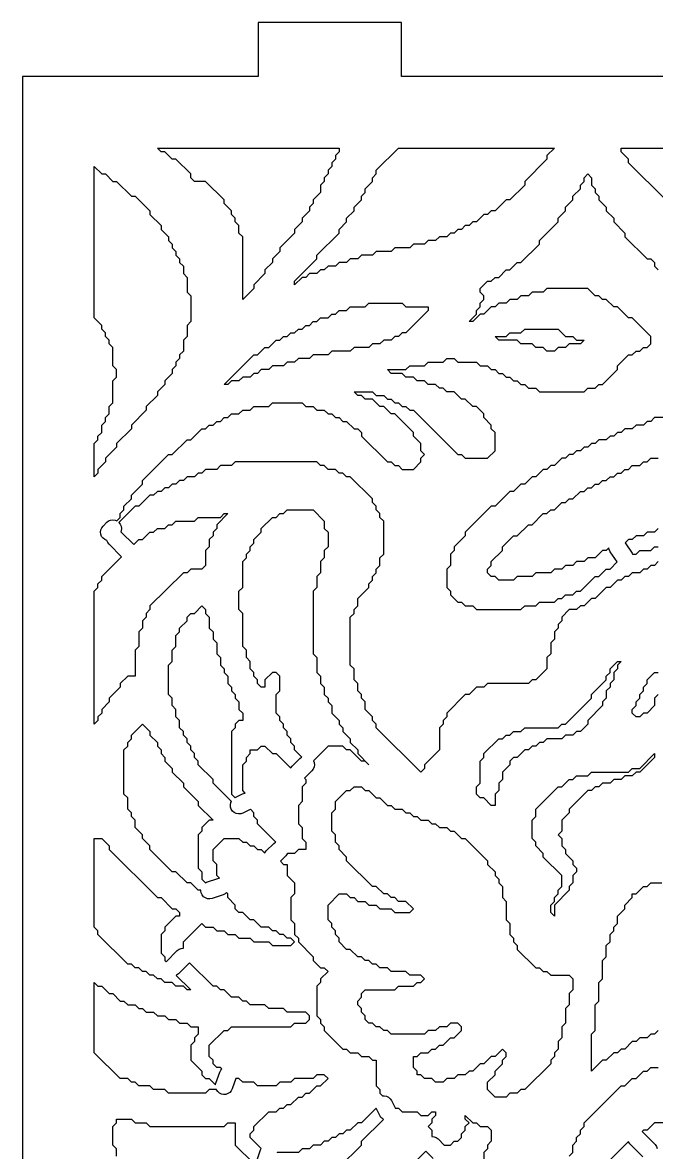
# Model space of a CAD drawing. Header units: millimetres. Extents: x 0 to 63, y 0 to 126.
# Drawn here: x 0 to 35.4, y 63 to 126 of the extents above; entities that cross this region are included whole.
import ezdxf

# ---------------------------------------------------------------- set-up
doc = ezdxf.new("R2010")
doc.units = ezdxf.units.MM
doc.layers.add('CUT', color=1, linetype='Continuous')

msp = doc.modelspace()

# ---------------------------------------------------------------- linework, layer by layer
at = {"layer": 'CUT'}
for points in [[(42.134, 126), (42.134, 123), (21.134, 123), (21.134, 126), (13.134, 126), (13.134, 123), (0, 123), (0, 3), (13.134, 3), (13.134, 0), (21.134, 0), (21.134, 3), (42.134, 3), (42.134, 0), (50.134, 0), (50.134, 3), (63.2679, 3), (63.2679, 123), (50.134, 123), (50.134, 126)], [(14.349803, 113.441176), (14.349803, 113.235294), (13.935811, 112.823529), (13.935811, 112.617647), (13.521819, 112.205882), (13.521819, 112), (12.900831, 111.382353), (12.900831, 111.176471), (12.279843, 110.558824), (12.279843, 114.058824), (12.072847, 114.264706), (12.072847, 114.676471), (11.86585, 114.882353), (11.86585, 115.088235), (11.658854, 115.294118), (11.658854, 115.5), (11.244862, 115.911765), (11.244862, 116.117647), (10.209882, 117.147059), (9.588894, 117.147059), (9.381898, 117.352941), (9.381898, 117.558824), (8.553913, 118.382353), (8.346917, 118.382353), (7.932925, 118.794118), (7.725929, 118.794118), (7.518933, 119), (17.66174, 119), (17.66174, 118.794118), (17.454744, 118.588235), (17.454744, 118.382353), (17.247748, 118.176471), (17.247748, 117.970588), (17.040752, 117.764706), (17.040752, 117.558824), (16.833756, 117.352941), (16.833756, 117.147059), (16.62676, 116.941176), (16.62676, 116.529412), (16.212768, 116.117647), (16.212768, 115.911765), (16.005772, 115.705882), (16.005772, 115.5), (15.59178, 115.088235), (15.59178, 114.882353), (15.177787, 114.470588), (15.177787, 114.264706)], [(23.664626, 114.058824), (23.250634, 114.058824), (23.043638, 113.852941), (22.629646, 113.852941), (22.42265, 113.647059), (21.801662, 113.647059), (21.594665, 113.441176), (20.766681, 113.441176), (20.559685, 113.235294), (19.731701, 113.235294), (19.524705, 113.029412), (18.903717, 113.029412), (18.696721, 112.823529), (18.282728, 112.823529), (18.075732, 112.617647), (17.66174, 112.617647), (17.454744, 112.411765), (17.040752, 112.411765), (16.833756, 112.205882), (16.62676, 112.205882), (16.419764, 112), (16.005772, 112), (15.798776, 111.794118), (15.59178, 111.794118), (15.177787, 111.382353), (15.177787, 111.588235), (16.419764, 112.823529), (16.419764, 113.029412), (17.66174, 114.264706), (17.66174, 114.470588), (18.075732, 114.882353), (18.075732, 115.088235), (18.489725, 115.5), (18.489725, 115.705882), (18.903717, 116.117647), (18.903717, 116.323529), (19.110713, 116.529412), (19.110713, 116.735294), (19.524705, 117.147059), (19.524705, 117.352941), (19.731701, 117.558824), (19.731701, 117.764706), (20.973677, 119), (29.667512, 119), (29.25352, 118.588235), (29.25352, 118.382353), (28.011543, 117.147059), (28.011543, 116.941176), (27.183559, 116.117647), (26.976563, 116.117647), (26.355575, 115.5), (26.148579, 115.5), (25.941583, 115.294118), (25.734587, 115.294118), (25.320595, 114.882353), (25.113599, 114.882353), (24.906603, 114.676471), (24.699606, 114.676471), (24.49261, 114.470588), (24.285614, 114.470588), (24.078618, 114.264706), (23.871622, 114.264706)], [(8.967906, 112), (9.174902, 111.794118), (9.174902, 110.970588), (9.381898, 110.764706), (9.381898, 109.323529), (9.174902, 109.117647), (9.174902, 108.5), (8.967906, 108.294118), (8.967906, 107.676471), (8.760909, 107.470588), (8.760909, 107.264706), (8.553913, 107.058824), (8.553913, 106.852941), (8.346917, 106.647059), (8.346917, 106.441176), (7.932925, 106.029412), (7.932925, 105.823529), (7.518933, 105.411765), (7.518933, 105.205882), (6.897945, 104.588235), (6.897945, 104.382353), (6.069961, 103.558824), (6.069961, 103.352941), (5.241976, 102.529412), (5.241976, 102.323529), (4.620988, 101.705882), (4.620988, 101.5), (4.206996, 101.088235), (4.206996, 100.882353), (4, 100.676471), (4, 102.529412), (4.206996, 102.735294), (4.206996, 102.941176), (4.413992, 103.147059), (4.413992, 103.558824), (4.620988, 103.764706), (4.620988, 103.970588), (4.827984, 104.176471), (4.827984, 104.588235), (5.03498, 104.794118), (5.03498, 106.029412), (5.241976, 106.235294), (5.241976, 106.647059), (5.03498, 106.852941), (5.03498, 107.882353), (4.827984, 108.088235), (4.827984, 108.294118), (4.620988, 108.5), (4.620988, 108.705882), (4.413992, 108.911765), (4.413992, 109.117647), (4, 109.529412), (4, 117.970588), (4.413992, 117.558824), (4.620988, 117.558824), (5.03498, 117.147059), (5.241976, 117.147059), (6.069961, 116.323529), (6.276957, 116.323529), (7.104941, 115.5), (7.104941, 115.294118), (7.725929, 114.676471), (7.725929, 114.470588), (8.139921, 114.058824), (8.139921, 113.852941), (8.346917, 113.647059), (8.346917, 113.441176), (8.553913, 113.235294), (8.553913, 113.029412), (8.760909, 112.823529), (8.760909, 112.617647), (8.967906, 112.411765)], [(17.454744, 109.735294), (17.66174, 109.941176), (18.075732, 109.941176), (18.282728, 110.147059), (19.110713, 110.147059), (19.317709, 110.352941), (21.180673, 110.352941), (21.387669, 110.147059), (22.629646, 110.147059), (22.629646, 109.941176), (21.387669, 108.705882), (21.180673, 108.705882), (20.973677, 108.5), (20.766681, 108.5), (20.559685, 108.294118), (20.145693, 108.294118), (19.938697, 108.088235), (19.524705, 108.088235), (19.317709, 107.882353), (18.489725, 107.882353), (18.282728, 107.676471), (17.247748, 107.676471), (17.040752, 107.470588), (16.212768, 107.470588), (16.005772, 107.264706), (15.384784, 107.264706), (15.177787, 107.058824), (14.763795, 107.058824), (14.556799, 106.852941), (13.935811, 106.852941), (13.728815, 106.647059), (13.314823, 106.647059), (13.107827, 106.441176), (12.900831, 106.441176), (12.693835, 106.235294), (12.279843, 106.235294), (12.072847, 106.029412), (11.658854, 106.029412), (11.451858, 105.823529), (11.244862, 105.823529), (12.900831, 107.470588), (13.107827, 107.470588), (13.521819, 107.882353), (13.728815, 107.882353), (14.142807, 108.294118), (14.349803, 108.294118), (14.556799, 108.5), (14.763795, 108.5), (14.970791, 108.705882), (15.177787, 108.705882), (15.384784, 108.911765), (15.59178, 108.911765), (15.798776, 109.117647), (16.005772, 109.117647), (16.212768, 109.323529), (16.419764, 109.323529), (16.62676, 109.529412), (17.040752, 109.529412), (17.247748, 109.735294)], [(26.562571, 108.294118), (26.355575, 108.5), (26.976563, 108.5), (27.183559, 108.705882), (27.804547, 108.705882), (28.011543, 108.911765), (29.874508, 108.911765), (30.2885, 108.5), (30.702492, 108.5), (30.909488, 108.294118), (31.32348, 108.294118), (31.116484, 108.088235), (30.495496, 108.088235), (30.2885, 107.882353), (29.874508, 107.882353), (29.667512, 107.676471), (29.25352, 107.676471), (29.046524, 107.882353), (28.632532, 107.882353), (28.425536, 108.088235), (27.804547, 108.088235), (27.597551, 108.294118)], [(29.046524, 85.852941), (28.839528, 85.852941), (28.632532, 85.647059), (28.425536, 85.647059), (28.21854, 85.441176), (28.011543, 85.441176), (27.597551, 85.029412), (27.390555, 85.029412), (27.183559, 84.823529), (27.183559, 84.617647), (26.769567, 84.205882), (26.769567, 83.794118), (26.562571, 83.588235), (26.562571, 83.176471), (26.355575, 82.970588), (26.355575, 82.352941), (26.148579, 82.352941), (25.734587, 82.764706), (25.527591, 82.764706), (25.320595, 82.970588), (25.320595, 83.382353), (25.527591, 83.588235), (25.527591, 84.823529), (25.734587, 85.029412), (25.734587, 85.235294), (26.562571, 86.058824), (26.769567, 86.058824), (26.976563, 86.264706), (27.183559, 86.264706), (27.390555, 86.470588), (27.804547, 86.470588), (28.011543, 86.676471), (29.874508, 86.676471), (30.081504, 86.882353), (30.2885, 86.882353), (31.737473, 88.323529), (31.737473, 88.529412), (32.565457, 89.352941), (32.565457, 89.558824), (32.772453, 89.764706), (32.772453, 89.970588), (33.186445, 90.382353), (33.393441, 90.382353), (33.186445, 90.176471), (33.186445, 89.970588), (32.979449, 89.764706), (32.979449, 89.352941), (32.772453, 89.147059), (32.772453, 88.941176), (32.565457, 88.735294), (32.565457, 88.323529), (32.358461, 88.117647), (32.358461, 87.911765), (31.530477, 87.088235), (31.530477, 86.882353), (31.116484, 86.470588), (30.909488, 86.470588), (30.702492, 86.264706), (30.2885, 86.264706), (30.081504, 86.058824), (29.25352, 86.058824)], [(30.081504, 80.088235), (30.2885, 79.882353), (30.2885, 79.676471), (30.702492, 79.264706), (30.702492, 79.058824), (30.909488, 78.852941), (30.909488, 78.647059), (30.702492, 78.441176), (30.702492, 78.029412), (30.495496, 77.823529), (30.495496, 77.617647), (29.667512, 76.794118), (29.667512, 76.176471), (29.460516, 76.382353), (29.460516, 76.794118), (29.667512, 77), (29.667512, 77.205882), (29.874508, 77.411765), (29.874508, 77.617647), (30.081504, 77.823529), (30.081504, 78.441176), (29.046524, 79.470588), (29.046524, 79.676471), (28.632532, 80.088235), (28.632532, 80.294118), (28.425536, 80.5), (28.425536, 81.529412), (28.632532, 81.735294), (28.632532, 82.147059), (29.874508, 83.382353), (30.081504, 83.382353), (30.495496, 83.794118), (30.702492, 83.794118), (30.909488, 84), (31.530477, 84), (31.737473, 84.205882), (33.807433, 84.205882), (34.014429, 84.411765), (34.428421, 84.411765), (35.256406, 85.235294), (35.256406, 85.029412), (34.428421, 84.205882), (34.221425, 84.205882), (34.014429, 84), (33.600437, 84), (33.393441, 83.794118), (32.979449, 83.794118), (32.772453, 83.588235), (32.358461, 83.588235), (32.151465, 83.382353), (31.944469, 83.382353), (31.737473, 83.176471), (31.530477, 83.176471), (30.495496, 82.147059), (30.495496, 81.941176), (30.081504, 81.529412), (30.081504, 80.911765), (29.874508, 80.705882), (30.081504, 80.5)], [(23.871622, 80.911765), (24.078618, 80.911765), (24.49261, 80.5), (24.699606, 80.5), (25.941583, 79.264706), (25.941583, 79.058824), (26.355575, 78.647059), (26.355575, 78.441176), (26.562571, 78.235294), (26.562571, 78.029412), (26.769567, 77.823529), (26.769567, 77.205882), (26.976563, 77), (26.976563, 75.970588), (27.183559, 75.764706), (27.183559, 75.147059), (27.390555, 74.941176), (27.390555, 74.735294), (27.597551, 74.529412), (27.597551, 74.323529), (28.632532, 73.294118), (28.839528, 73.294118), (29.046524, 73.088235), (29.25352, 73.088235), (29.460516, 72.882353), (30.495496, 72.882353), (30.702492, 72.676471), (30.702492, 72.058824), (30.495496, 71.852941), (30.495496, 71.235294), (30.2885, 71.029412), (30.2885, 70.205882), (30.081504, 70), (30.081504, 69.382353), (29.874508, 69.176471), (29.874508, 68.764706), (29.667512, 68.558824), (29.667512, 68.352941), (29.460516, 68.147059), (29.460516, 67.941176), (28.011543, 66.5), (27.804547, 66.5), (27.597551, 66.294118), (27.183559, 66.294118), (26.976563, 66.088235), (26.355575, 66.088235), (25.941583, 66.5), (25.941583, 66.911765), (26.355575, 67.323529), (26.355575, 67.529412), (26.769567, 67.941176), (26.769567, 68.147059), (26.976563, 68.352941), (26.976563, 68.558824), (26.769567, 68.764706), (26.355575, 68.352941), (26.148579, 68.352941), (25.734587, 67.941176), (25.527591, 67.941176), (25.113599, 67.529412), (24.906603, 67.529412), (24.699606, 67.323529), (24.285614, 67.323529), (24.078618, 67.117647), (23.664626, 67.117647), (23.45763, 66.911765), (23.043638, 66.911765), (22.836642, 67.117647), (22.42265, 67.117647), (22.215654, 67.323529), (22.008658, 67.323529), (22.008658, 67.529412), (21.801662, 67.735294), (21.801662, 68.352941), (22.008658, 68.352941), (22.215654, 68.558824), (22.629646, 68.558824), (22.836642, 68.764706), (23.043638, 68.764706), (23.250634, 68.970588), (23.45763, 68.970588), (23.871622, 69.382353), (24.078618, 69.382353), (24.49261, 69.794118), (24.49261, 70), (24.285614, 70.205882), (23.871622, 70.205882), (23.664626, 70), (23.250634, 70), (23.043638, 69.794118), (22.629646, 69.794118), (22.42265, 69.588235), (20.559685, 69.588235), (20.352689, 69.794118), (20.145693, 69.794118), (19.938697, 70), (19.731701, 70), (19.524705, 70.205882), (19.317709, 70.205882), (19.110713, 70.411765), (19.110713, 70.617647), (18.903717, 70.823529), (18.903717, 71.029412), (18.696721, 71.235294), (18.696721, 71.441176), (18.903717, 71.647059), (18.903717, 71.852941), (19.110713, 72.058824), (20.766681, 72.058824), (20.973677, 72.264706), (21.801662, 72.264706), (22.008658, 72.470588), (22.215654, 72.470588), (22.42265, 72.676471), (22.215654, 72.882353), (21.594665, 72.882353), (21.387669, 73.088235), (20.559685, 73.088235), (20.352689, 73.294118), (19.938697, 73.294118), (19.731701, 73.5), (19.524705, 73.5), (19.317709, 73.705882), (19.110713, 73.705882), (18.903717, 73.911765), (18.696721, 73.911765), (18.282728, 74.323529), (18.075732, 74.323529), (17.66174, 74.735294), (17.66174, 74.941176), (17.454744, 75.147059), (17.454744, 75.352941), (17.247748, 75.558824), (17.247748, 75.764706), (17.040752, 75.970588), (17.040752, 76.794118), (17.66174, 77.411765), (18.075732, 77.411765), (18.282728, 77.205882), (18.489725, 77.205882), (18.696721, 77), (19.110713, 77), (19.317709, 76.794118), (19.731701, 76.794118), (19.938697, 76.588235), (20.559685, 76.588235), (20.766681, 76.382353), (21.594665, 76.382353), (21.801662, 76.588235), (21.387669, 77), (20.973677, 77), (20.766681, 77.205882), (20.559685, 77.205882), (20.352689, 77.411765), (20.145693, 77.411765), (19.731701, 77.823529), (19.524705, 77.823529), (18.075732, 79.264706), (18.075732, 79.470588), (17.66174, 79.882353), (17.66174, 80.088235), (17.454744, 80.294118), (17.454744, 80.705882), (17.247748, 80.911765), (17.247748, 81.941176), (17.454744, 82.147059), (17.454744, 82.558824), (18.075732, 83.176471), (18.282728, 83.176471), (18.489725, 83.382353), (18.903717, 83.382353), (19.110713, 83.176471), (19.317709, 83.176471), (19.731701, 82.764706), (19.938697, 82.764706), (20.352689, 82.352941), (20.559685, 82.352941), (20.766681, 82.147059), (21.180673, 82.147059), (21.387669, 81.941176), (21.594665, 81.941176), (21.801662, 81.735294), (22.008658, 81.735294), (22.215654, 81.529412), (22.629646, 81.529412), (22.836642, 81.323529), (23.043638, 81.323529), (23.250634, 81.117647), (23.664626, 81.117647)]]:
    msp.add_lwpolyline(points, close=True, dxfattribs=at)
for points in [[(35.877394, 116.117647), (33.807433, 118.176471), (33.807433, 118.382353), (33.393441, 118.794118), (33.393441, 119), (41.88028, 119)], [(35.463402, 95.941176), (35.256406, 95.735294), (35.04941, 95.735294), (34.842414, 95.529412), (34.635418, 95.529412), (34.428421, 95.323529), (34.014429, 95.323529), (33.807433, 95.117647), (33.600437, 95.117647), (33.393441, 94.911765), (33.186445, 94.911765), (32.772453, 94.5), (32.565457, 94.5), (31.944469, 93.882353), (31.737473, 93.882353), (31.32348, 93.470588), (31.116484, 93.470588), (30.909488, 93.264706), (30.495496, 93.264706), (30.081504, 92.852941), (30.081504, 92.647059), (29.874508, 92.441176), (29.874508, 92.235294), (29.667512, 92.029412), (29.667512, 91.617647), (29.460516, 91.411765), (29.460516, 90.794118), (29.25352, 90.588235), (29.25352, 89.970588), (28.632532, 89.352941), (28.425536, 89.352941), (28.21854, 89.147059), (25.941583, 89.147059), (25.734587, 88.941176), (25.320595, 88.941176), (24.906603, 88.529412), (24.699606, 88.529412), (23.664626, 87.5), (23.664626, 87.294118), (23.45763, 87.088235), (23.45763, 86.882353), (23.250634, 86.676471), (23.250634, 85.441176), (22.42265, 84.617647), (22.42265, 84.411765), (22.215654, 84.205882), (19.731701, 86.676471), (19.731701, 86.882353), (19.524705, 87.088235), (19.524705, 87.294118), (19.110713, 87.705882), (19.110713, 88.117647), (18.903717, 88.323529), (18.903717, 88.529412), (18.696721, 88.735294), (18.696721, 89.147059), (18.489725, 89.352941), (18.489725, 89.970588), (18.282728, 90.176471), (18.282728, 92.852941), (18.489725, 93.058824), (18.489725, 93.264706), (18.696721, 93.470588), (18.696721, 93.882353), (19.317709, 94.5), (19.317709, 94.705882), (19.524705, 94.911765), (19.524705, 95.117647), (19.731701, 95.323529), (19.731701, 95.529412), (19.938697, 95.735294), (19.938697, 96.147059), (20.145693, 96.352941), (20.145693, 98.205882), (19.938697, 98.411765), (19.938697, 98.617647), (19.731701, 98.823529), (19.731701, 99.029412), (19.524705, 99.235294), (19.524705, 99.441176), (18.282728, 100.676471), (18.075732, 100.676471), (17.868736, 100.882353), (17.66174, 100.882353), (17.454744, 101.088235), (17.040752, 101.088235), (16.833756, 101.294118), (16.62676, 101.294118), (16.419764, 101.5), (11.86585, 101.5), (11.658854, 101.294118), (11.037866, 101.294118), (10.83087, 101.088235), (10.209882, 101.088235), (10.002886, 100.882353), (9.79589, 100.882353), (9.588894, 100.676471), (9.174902, 100.676471), (8.967906, 100.470588), (8.760909, 100.470588), (8.553913, 100.264706), (8.346917, 100.264706), (8.139921, 100.058824), (7.932925, 100.058824), (7.725929, 99.852941), (7.518933, 99.852941), (7.311937, 99.647059), (7.104941, 99.647059), (6.483953, 99.029412), (6.276957, 99.029412), (5.375306, 98.132612), (5.451318, 98.032995), (5.498958, 97.9171), (5.514979, 97.792823), (5.498288, 97.668634), (5.474402, 97.611406), (5.506804, 97.586404), (6.197707, 96.891765), (6.483953, 97.176471), (6.690949, 97.176471), (7.104941, 97.588235), (7.311937, 97.588235), (7.518933, 97.794118), (7.932925, 97.794118), (8.139921, 98), (8.346917, 98), (8.553913, 98.205882), (9.588894, 98.205882), (9.79589, 98.411765), (11.037866, 98.411765), (11.244862, 98.617647), (11.451858, 98.617647), (10.83087, 98), (10.83087, 97.794118), (10.623874, 97.588235), (10.623874, 97.382353), (10.416878, 97.176471), (10.416878, 96.764706), (10.209882, 96.558824), (10.209882, 95.735294), (10.002886, 95.529412), (9.381898, 95.529412), (9.174902, 95.323529), (8.967906, 95.323529), (7.104941, 93.470588), (7.104941, 93.264706), (6.897945, 93.058824), (6.897945, 92.852941), (6.690949, 92.647059), (6.690949, 92.235294), (6.483953, 92.029412), (6.483953, 91.205882), (6.276957, 91), (6.276957, 89.558824), (5.862965, 89.558824), (5.448972, 89.147059), (5.448972, 88.941176), (4.827984, 88.323529), (4.827984, 88.117647), (4.413992, 87.705882), (4.413992, 87.5), (4.206996, 87.294118), (4.206996, 87.088235), (4, 86.882353), (4, 94.294118), (4.206996, 94.5), (4.206996, 94.705882), (4.413992, 94.911765), (4.413992, 95.117647), (5.517055, 96.214776), (4.826153, 96.909415), (4.750141, 97.009032), (4.702501, 97.124928), (4.586864, 97.173192), (4.487659, 97.249741), (4.411646, 97.349357), (4.364006, 97.465253), (4.347986, 97.58953), (4.364677, 97.713719), (4.412941, 97.829356), (4.48949, 97.928561), (4.696486, 98.134443), (4.796102, 98.210456), (4.911998, 98.258095), (5.036275, 98.274116), (5.160464, 98.257425), (5.254385, 98.218224), (5.448972, 98.411765), (5.448972, 98.617647), (5.655969, 98.823529), (5.655969, 99.029412), (6.069961, 99.441176), (6.069961, 99.647059), (6.690949, 100.264706), (6.690949, 100.470588), (8.139921, 101.911765), (8.346917, 101.911765), (9.174902, 102.735294), (9.381898, 102.735294), (10.002886, 103.352941), (10.209882, 103.352941), (10.416878, 103.558824), (10.623874, 103.558824), (10.83087, 103.764706), (11.037866, 103.764706), (11.244862, 103.970588), (11.451858, 103.970588), (11.658854, 104.176471), (12.072847, 104.176471), (12.279843, 104.382353), (12.693835, 104.382353), (12.900831, 104.588235), (13.728815, 104.588235), (13.935811, 104.794118), (15.59178, 104.794118), (15.798776, 104.588235), (16.212768, 104.588235), (16.419764, 104.382353), (16.833756, 104.382353), (17.040752, 104.176471), (17.247748, 104.176471), (17.454744, 103.970588), (17.66174, 103.970588), (17.868736, 103.764706), (18.075732, 103.764706), (18.489725, 103.352941), (18.696721, 103.352941), (18.903717, 103.147059), (18.903717, 102.941176), (20.352689, 101.5), (20.559685, 101.5), (20.766681, 101.294118), (20.973677, 101.294118), (21.180673, 101.088235), (21.801662, 101.088235), (22.215654, 101.5), (22.215654, 101.705882), (22.42265, 101.911765), (22.215654, 102.117647), (22.215654, 102.529412), (21.801662, 102.941176), (21.801662, 103.147059), (20.766681, 104.176471), (20.559685, 104.176471), (20.145693, 104.588235), (19.938697, 104.588235), (19.524705, 105), (19.110713, 105), (18.903717, 105.205882), (18.696721, 105.205882), (18.489725, 105.411765), (19.524705, 105.411765), (19.731701, 105.205882), (20.145693, 105.205882), (20.352689, 105), (20.559685, 105), (20.766681, 104.794118), (20.973677, 104.794118), (21.180673, 104.588235), (21.387669, 104.588235), (21.594665, 104.382353), (21.801662, 104.382353), (24.285614, 101.911765), (24.49261, 101.911765), (24.699606, 101.705882), (25.941583, 101.705882), (26.355575, 102.117647), (26.355575, 103.147059), (26.148579, 103.352941), (26.148579, 103.558824), (25.734587, 103.970588), (25.734587, 104.176471), (25.320595, 104.588235), (25.113599, 104.588235), (24.699606, 105), (24.49261, 105), (24.078618, 105.411765), (23.664626, 105.411765), (23.45763, 105.617647), (23.250634, 105.617647), (23.043638, 105.823529), (22.629646, 105.823529), (22.42265, 106.029412), (22.008658, 106.029412), (21.801662, 106.235294), (21.387669, 106.235294), (21.180673, 106.441176), (20.559685, 106.441176), (20.352689, 106.647059), (21.387669, 106.647059), (21.594665, 106.852941), (22.42265, 106.852941), (22.629646, 107.058824), (23.45763, 107.058824), (23.664626, 107.264706), (24.078618, 107.264706), (24.285614, 107.058824), (25.320595, 107.058824), (25.527591, 106.852941), (25.941583, 106.852941), (26.148579, 106.647059), (26.355575, 106.647059), (26.562571, 106.441176), (26.769567, 106.441176), (26.976563, 106.235294), (27.183559, 106.235294), (27.390555, 106.029412), (27.597551, 106.029412), (27.804547, 105.823529), (28.011543, 105.823529), (28.21854, 105.617647), (28.632532, 105.617647), (28.839528, 105.411765), (31.32348, 105.411765), (31.530477, 105.617647), (31.944469, 105.617647), (32.151465, 105.823529), (32.358461, 105.823529), (33.186445, 106.647059), (33.186445, 106.852941), (33.807433, 107.470588), (34.014429, 107.470588), (34.221425, 107.676471), (34.428421, 107.676471), (34.635418, 107.882353), (34.842414, 107.882353), (35.04941, 108.088235), (35.04941, 108.5), (34.014429, 109.529412), (33.807433, 109.529412), (33.186445, 110.147059), (32.979449, 110.147059), (32.565457, 110.558824), (32.358461, 110.558824), (32.151465, 110.764706), (31.944469, 110.764706), (31.530477, 111.176471), (29.25352, 111.176471), (29.046524, 110.970588), (28.425536, 110.970588), (28.21854, 110.764706), (27.804547, 110.764706), (27.597551, 110.558824), (27.183559, 110.558824), (26.976563, 110.352941), (26.562571, 110.352941), (26.355575, 110.147059), (26.148579, 110.147059), (25.734587, 109.735294), (25.527591, 109.735294), (25.113599, 109.323529), (24.906603, 109.323529), (25.320595, 109.735294), (25.320595, 109.941176), (25.527591, 110.147059), (25.527591, 110.352941), (25.734587, 110.558824), (25.734587, 110.764706), (25.527591, 110.970588), (25.527591, 111.176471), (25.941583, 111.588235), (26.148579, 111.588235), (26.355575, 111.794118), (26.562571, 111.794118), (26.976563, 112.205882), (27.183559, 112.205882), (27.597551, 112.617647), (27.804547, 112.617647), (28.839528, 113.647059), (28.839528, 113.852941), (29.874508, 114.882353), (29.874508, 115.088235), (30.2885, 115.5), (30.2885, 115.705882), (30.702492, 116.117647), (30.702492, 116.323529), (31.116484, 116.735294), (31.116484, 116.941176), (31.32348, 117.147059), (31.32348, 117.352941), (31.530477, 117.558824), (31.737473, 117.352941), (31.737473, 116.941176), (31.944469, 116.735294), (31.944469, 116.529412), (32.151465, 116.323529), (32.151465, 116.117647), (32.565457, 115.705882), (32.565457, 115.5), (32.979449, 115.088235), (32.979449, 114.882353), (33.600437, 114.264706), (33.600437, 114.058824), (34.842414, 112.823529), (35.04941, 112.823529), (35.256406, 112.617647), (35.256406, 112.411765), (35.463402, 112.205882)], [(35.877394, 103.970588), (35.256406, 103.970588), (35.04941, 103.764706), (34.842414, 103.764706), (34.635418, 103.558824), (34.221425, 103.558824), (34.014429, 103.352941), (33.600437, 103.352941), (33.393441, 103.147059), (33.186445, 103.147059), (32.979449, 102.941176), (32.772453, 102.941176), (32.565457, 102.735294), (32.151465, 102.735294), (31.944469, 102.529412), (31.737473, 102.529412), (31.530477, 102.323529), (31.32348, 102.323529), (31.116484, 102.117647), (30.909488, 102.117647), (30.702492, 101.911765), (30.495496, 101.911765), (30.2885, 101.705882), (30.081504, 101.705882), (29.667512, 101.294118), (29.460516, 101.294118), (29.25352, 101.088235), (29.046524, 101.088235), (28.632532, 100.676471), (28.425536, 100.676471), (28.011543, 100.264706), (27.804547, 100.264706), (27.390555, 99.852941), (27.183559, 99.852941), (26.355575, 99.029412), (26.148579, 99.029412), (24.699606, 97.588235), (24.699606, 97.382353), (24.078618, 96.764706), (24.078618, 96.558824), (23.871622, 96.352941), (23.871622, 95.735294), (23.664626, 95.529412), (23.664626, 94.5), (23.871622, 94.294118), (23.871622, 94.088235), (24.285614, 93.676471), (24.49261, 93.676471), (24.699606, 93.470588), (25.113599, 93.470588), (25.320595, 93.264706), (27.804547, 93.264706), (28.011543, 93.470588), (28.632532, 93.470588), (28.839528, 93.676471), (29.667512, 93.676471), (29.874508, 93.882353), (30.081504, 93.882353), (30.2885, 94.088235), (30.702492, 94.088235), (30.909488, 94.294118), (31.116484, 94.294118), (31.944469, 95.117647), (32.151465, 95.117647), (32.565457, 95.529412), (32.772453, 95.529412), (33.170929, 95.925744), (32.787726, 96.497455), (32.732142, 96.609758), (32.712949, 96.705522), (32.565457, 96.558824), (32.358461, 96.558824), (31.944469, 96.147059), (31.530477, 96.147059), (31.32348, 95.941176), (30.909488, 95.941176), (30.702492, 95.735294), (30.2885, 95.735294), (30.081504, 95.529412), (29.667512, 95.529412), (29.460516, 95.323529), (28.632532, 95.323529), (28.425536, 95.117647), (27.597551, 95.117647), (27.390555, 94.911765), (26.562571, 94.911765), (26.355575, 95.117647), (26.148579, 95.117647), (25.941583, 95.323529), (25.941583, 95.529412), (26.148579, 95.735294), (26.148579, 95.941176), (26.769567, 96.558824), (26.769567, 96.764706), (27.390555, 97.382353), (27.597551, 97.382353), (28.21854, 98), (28.425536, 98), (29.046524, 98.617647), (29.25352, 98.617647), (29.460516, 98.823529), (29.667512, 98.823529), (30.081504, 99.235294), (30.2885, 99.235294), (30.495496, 99.441176), (30.702492, 99.441176), (31.116484, 99.852941), (31.32348, 99.852941), (31.530477, 100.058824), (31.737473, 100.058824), (31.944469, 100.264706), (32.151465, 100.264706), (32.358461, 100.470588), (32.565457, 100.470588), (32.772453, 100.676471), (32.979449, 100.676471), (33.186445, 100.882353), (33.393441, 100.882353), (33.600437, 101.088235), (33.807433, 101.088235), (34.014429, 101.294118), (34.428421, 101.294118), (34.635418, 101.5), (34.842414, 101.5), (35.04941, 101.705882), (35.463402, 101.705882)], [(13.066698, 62.534881), (13.273694, 63.152528), (13.304677, 63.215974), (12.693835, 63.823529), (12.693835, 64.029412), (12.900831, 64.235294), (12.900831, 64.441176), (13.728815, 65.264706), (14.142807, 65.264706), (14.349803, 65.470588), (14.556799, 65.470588), (14.763795, 65.676471), (14.970791, 65.676471), (15.384784, 66.088235), (15.59178, 66.088235), (15.798776, 66.294118), (16.005772, 66.294118), (16.419764, 66.705882), (16.62676, 66.705882), (17.040752, 67.117647), (16.833756, 67.323529), (16.419764, 67.323529), (16.212768, 67.117647), (15.177787, 67.117647), (14.970791, 66.911765), (14.349803, 66.911765), (14.142807, 66.705882), (13.107827, 66.705882), (12.900831, 66.911765), (12.279843, 66.911765), (12.072847, 67.117647), (11.889098, 67.117647), (11.699983, 66.553355), (11.644998, 66.440758), (11.562745, 66.346229), (11.458828, 66.27621), (11.34033, 66.235472), (11.215326, 66.226792), (11.092335, 66.250761), (10.979738, 66.305746), (10.885209, 66.388), (10.81519, 66.491916), (10.812411, 66.5), (10.416878, 66.5), (10.209882, 66.294118), (8.139921, 66.294118), (7.932925, 66.5), (7.311937, 66.5), (7.104941, 66.705882), (6.483953, 66.705882), (6.276957, 66.911765), (6.069961, 66.911765), (5.862965, 67.117647), (5.448972, 67.117647), (4, 68.558824), (4, 72.470588), (4.206996, 72.264706), (4.413992, 72.264706), (4.827984, 71.852941), (5.03498, 71.852941), (5.448972, 71.441176), (5.655969, 71.441176), (5.862965, 71.235294), (6.276957, 71.235294), (6.483953, 71.029412), (6.690949, 71.029412), (6.897945, 70.823529), (7.311937, 70.823529), (7.518933, 70.617647), (7.932925, 70.617647), (8.139921, 70.411765), (8.553913, 70.411765), (8.760909, 70.205882), (9.174902, 70.205882), (9.381898, 70), (9.79589, 70), (9.79589, 69.588235), (9.588894, 69.382353), (9.588894, 69.176471), (9.381898, 68.970588), (9.381898, 68.147059), (10.002886, 67.529412), (10.002886, 67.323529), (10.209882, 67.117647), (10.416878, 67.117647), (10.77152, 66.764913), (10.789741, 66.85841), (10.996737, 67.476057), (11.051722, 67.588654), (11.113694, 67.659874), (11.037866, 67.735294), (10.83087, 67.735294), (10.623874, 67.941176), (10.623874, 68.147059), (10.416878, 68.352941), (10.416878, 68.970588), (11.244862, 69.794118), (11.451858, 69.794118), (11.658854, 70), (14.970791, 70), (15.177787, 70.205882), (15.798776, 70.205882), (16.005772, 70.411765), (16.005772, 70.617647), (15.798776, 70.823529), (14.763795, 70.823529), (14.556799, 71.029412), (13.728815, 71.029412), (13.521819, 71.235294), (12.693835, 71.235294), (12.486839, 71.441176), (12.279843, 71.441176), (12.072847, 71.647059), (11.658854, 71.647059), (11.244862, 72.058824), (11.037866, 72.058824), (10.83087, 72.264706), (10.623874, 72.264706), (9.308231, 73.57327), (8.690593, 72.952291), (8.591388, 72.875742), (8.569672, 72.866679), (9.381898, 72.058824), (9.174902, 72.058824), (8.967906, 72.264706), (8.553913, 72.264706), (8.346917, 72.470588), (7.932925, 72.470588), (7.725929, 72.676471), (7.518933, 72.676471), (7.311937, 72.882353), (7.104941, 72.882353), (6.897945, 73.088235), (6.690949, 73.088235), (6.483953, 73.294118), (6.276957, 73.294118), (6.069961, 73.5), (5.862965, 73.5), (4.206996, 75.147059), (4.206996, 75.352941), (4, 75.558824), (4, 80.5), (4.413992, 80.5), (4.827984, 80.088235), (4.827984, 79.882353), (7.518933, 77.205882), (7.725929, 77.205882), (8.346917, 76.588235), (8.553913, 76.588235), (8.760909, 76.382353), (8.760909, 76.176471), (8.553913, 76.176471), (7.932925, 75.558824), (7.932925, 75.352941), (7.725929, 75.147059), (7.725929, 74.117647), (7.932925, 73.911765), (7.932925, 73.705882), (8.009942, 73.62928), (8.62758, 74.250259), (8.726785, 74.326808), (8.842422, 74.375072), (8.966611, 74.391763), (8.967906, 74.391596), (8.967906, 74.735294), (10.002886, 75.764706), (10.209882, 75.558824), (10.623874, 75.558824), (10.83087, 75.352941), (11.244862, 75.352941), (11.451858, 75.147059), (11.86585, 75.147059), (12.072847, 74.941176), (12.693835, 74.941176), (12.900831, 74.735294), (13.728815, 74.735294), (13.935811, 74.529412), (14.970791, 74.529412), (15.177787, 74.735294), (14.970791, 74.941176), (14.763795, 74.941176), (14.556799, 75.147059), (14.349803, 75.147059), (14.142807, 75.352941), (13.935811, 75.352941), (13.728815, 75.558824), (13.314823, 75.558824), (12.900831, 75.970588), (12.693835, 75.970588), (12.279843, 76.382353), (12.072847, 76.382353), (11.86585, 76.588235), (11.86585, 76.794118), (11.451858, 77.205882), (11.451858, 77.411765), (11.376238, 77.486978), (11.301694, 77.422537), (11.18892, 77.367917), (10.567932, 77.162035), (10.444863, 77.138464), (10.319888, 77.147548), (10.201522, 77.188669), (10.097833, 77.259024), (10.015886, 77.353819), (9.961265, 77.466593), (9.937695, 77.589662), (9.939729, 77.617647), (9.79589, 77.617647), (9.381898, 78.029412), (9.174902, 78.029412), (8.553913, 78.647059), (8.346917, 78.647059), (7.104941, 79.882353), (7.104941, 80.088235), (6.690949, 80.5), (6.690949, 80.705882), (6.276957, 81.117647), (6.276957, 81.529412), (6.069961, 81.735294), (6.069961, 81.941176), (5.862965, 82.147059), (5.862965, 82.764706), (5.655969, 82.970588), (5.655969, 85.441176), (5.862965, 85.647059), (5.862965, 85.852941), (6.069961, 86.058824), (6.069961, 86.264706), (6.690949, 86.882353), (7.104941, 86.470588), (7.104941, 86.264706), (7.518933, 85.852941), (7.518933, 85.647059), (7.725929, 85.441176), (7.725929, 85.235294), (7.932925, 85.029412), (7.932925, 84.823529), (8.346917, 84.411765), (8.346917, 84.205882), (8.967906, 83.588235), (8.967906, 83.382353), (9.79589, 82.558824), (9.79589, 82.352941), (10.623874, 81.529412), (10.416878, 81.529412), (10.002886, 81.117647), (10.002886, 80.911765), (9.79589, 80.705882), (9.79589, 78.852941), (10.002886, 78.647059), (10.002886, 78.235294), (10.198554, 78.040679), (10.265824, 78.07326), (10.886812, 78.279142), (10.976509, 78.296321), (10.83087, 78.441176), (10.83087, 79.058824), (10.623874, 79.264706), (10.623874, 79.882353), (11.244862, 80.5), (12.072847, 80.5), (12.279843, 80.294118), (12.486839, 80.294118), (12.693835, 80.088235), (12.900831, 80.088235), (13.107827, 79.882353), (13.314823, 79.882353), (13.51276, 79.685481), (13.521706, 79.707245), (13.597719, 79.806861), (14.009478, 80.220847), (14.108683, 80.297396), (14.130398, 80.30646), (13.107827, 81.323529), (13.107827, 81.529412), (12.900831, 81.735294), (12.900831, 81.941176), (12.707362, 82.133604), (12.700576, 82.129037), (12.286584, 81.923155), (12.168064, 81.88248), (12.043055, 81.873867), (11.920076, 81.897901), (11.807509, 81.952946), (11.713024, 82.03525), (11.64306, 82.139204), (11.602385, 82.257724), (11.593772, 82.382733), (11.617807, 82.505711), (11.648711, 82.568912), (10.623874, 83.588235), (10.623874, 83.794118), (9.79589, 84.617647), (9.79589, 84.823529), (9.588894, 85.029412), (9.588894, 85.235294), (9.381898, 85.441176), (9.381898, 85.647059), (9.174902, 85.852941), (9.174902, 86.058824), (8.967906, 86.264706), (8.967906, 86.470588), (8.760909, 86.676471), (8.760909, 87.088235), (8.553913, 87.294118), (8.553913, 87.705882), (8.346917, 87.911765), (8.346917, 88.323529), (8.139921, 88.529412), (8.139921, 90.176471), (8.346917, 90.382353), (8.346917, 91), (8.553913, 91.205882), (8.553913, 91.823529), (8.760909, 92.029412), (8.760909, 92.235294), (9.174902, 92.647059), (9.174902, 92.852941), (9.381898, 93.058824), (9.588894, 93.058824), (10.002886, 93.470588), (10.209882, 93.264706), (10.209882, 93.058824), (10.416878, 92.852941), (10.416878, 92.235294), (10.623874, 92.029412), (10.623874, 91.617647), (10.83087, 91.411765), (10.83087, 90.794118), (11.037866, 90.588235), (11.037866, 90.176471), (11.244862, 89.970588), (11.244862, 89.764706), (11.451858, 89.558824), (11.451858, 89.147059), (11.658854, 88.941176), (11.658854, 88.735294), (11.86585, 88.529412), (11.86585, 88.323529), (12.072847, 88.117647), (12.072847, 87.705882), (12.279843, 87.5), (12.279843, 87.088235), (12.072847, 87.088235), (11.86585, 86.882353), (11.86585, 86.676471), (11.658854, 86.470588), (11.658854, 82.970588), (11.852323, 82.77816), (11.859109, 82.782728), (12.273102, 82.98861), (12.391621, 83.029285), (12.425479, 83.031618), (12.279843, 83.176471), (12.279843, 84.617647), (12.486839, 84.823529), (12.486839, 85.029412), (12.693835, 85.235294), (12.693835, 85.441176), (13.107827, 85.441176), (13.314823, 85.647059), (13.521819, 85.647059), (13.935811, 85.235294), (14.142807, 85.235294), (14.961733, 84.420775), (14.970679, 84.442539), (15.046691, 84.542155), (15.45845, 84.956142), (15.557655, 85.03269), (15.579371, 85.041754), (15.177787, 85.441176), (15.177787, 85.647059), (14.970791, 85.852941), (14.970791, 86.058824), (14.763795, 86.264706), (14.763795, 86.470588), (14.556799, 86.676471), (14.556799, 86.882353), (14.349803, 87.088235), (14.349803, 87.294118), (14.142807, 87.5), (14.142807, 88.529412), (14.349803, 88.735294), (14.349803, 89.558824), (14.142807, 89.764706), (13.935811, 89.764706), (13.521819, 89.352941), (13.521819, 88.941176), (13.314823, 88.941176), (13.107827, 89.147059), (13.107827, 89.352941), (12.900831, 89.558824), (12.900831, 89.764706), (12.693835, 89.970588), (12.693835, 90.382353), (12.486839, 90.588235), (12.486839, 91), (12.279843, 91.205882), (12.279843, 93.058824), (12.072847, 93.264706), (12.072847, 94.294118), (12.279843, 94.5), (12.279843, 95.941176), (12.486839, 96.147059), (12.486839, 96.352941), (12.693835, 96.558824), (12.693835, 96.764706), (12.900831, 96.970588), (12.900831, 97.176471), (13.314823, 97.588235), (13.314823, 97.794118), (13.935811, 98.411765), (14.142807, 98.411765), (14.349803, 98.617647), (14.556799, 98.617647), (14.763795, 98.823529), (16.212768, 98.823529), (16.833756, 98.205882), (16.833756, 97.794118), (17.040752, 97.588235), (17.040752, 96.764706), (16.833756, 96.558824), (16.833756, 96.147059), (16.62676, 95.941176), (16.62676, 95.323529), (16.419764, 95.117647), (16.419764, 94.5), (16.212768, 94.294118), (16.212768, 90.794118), (16.419764, 90.588235), (16.419764, 89.764706), (16.62676, 89.558824), (16.62676, 89.147059), (16.833756, 88.941176), (16.833756, 88.529412), (17.040752, 88.323529), (17.040752, 88.117647), (17.247748, 87.911765), (17.247748, 87.5), (17.66174, 87.088235), (17.66174, 86.882353), (17.868736, 86.676471), (17.868736, 86.470588), (18.282728, 86.058824), (18.282728, 85.852941), (18.696721, 85.441176), (18.696721, 85.235294), (19.317709, 84.617647), (19.110713, 84.823529), (18.903717, 84.823529), (18.282728, 85.441176), (18.075732, 85.441176), (17.868736, 85.647059), (17.040752, 85.647059), (16.223904, 84.834605), (16.262083, 84.74313), (16.278774, 84.618942), (16.262753, 84.494665), (16.215114, 84.378769), (16.139101, 84.279153), (15.727343, 83.865166), (15.798776, 83.794118), (15.798776, 83.588235), (15.59178, 83.382353), (15.59178, 82.558824), (15.384784, 82.352941), (15.384784, 81.323529), (15.59178, 81.117647), (15.59178, 80.5), (15.798776, 80.294118), (15.798776, 79.882353), (15.384784, 79.882353), (15.177787, 79.676471), (14.779704, 79.676471), (14.766141, 79.643475), (14.690129, 79.543858), (14.38131, 79.233369), (14.556799, 79.058824), (14.763795, 79.058824), (14.763795, 78.441176), (15.177787, 78.029412), (15.177787, 77.411765), (14.970791, 77.205882), (14.970791, 75.970588), (15.177787, 75.764706), (15.177787, 75.147059), (15.384784, 74.941176), (15.384784, 74.735294), (16.212768, 73.911765), (16.212768, 73.705882), (16.62676, 73.294118), (16.833756, 73.294118), (17.040752, 73.088235), (16.62676, 72.676471), (16.62676, 72.470588), (16.419764, 72.264706), (16.419764, 70.617647), (16.62676, 70.411765), (16.62676, 70.205882), (16.833756, 70), (16.833756, 69.794118), (17.868736, 68.764706), (18.075732, 68.764706), (18.282728, 68.558824), (18.696721, 68.558824), (18.903717, 68.352941), (19.317709, 68.352941), (19.524705, 68.147059), (19.731701, 68.147059), (19.731701, 66.705882), (19.938697, 66.5), (19.938697, 66.294118), (20.084446, 66.149153), (20.173417, 66.155669), (20.296498, 66.132166), (20.409302, 66.077607), (20.504141, 65.995712), (20.574553, 65.892061), (20.781549, 65.480296), (20.784928, 65.470588), (20.973677, 65.470588), (21.180673, 65.264706), (22.008658, 65.264706), (22.215654, 65.058824), (22.629646, 65.058824), (22.836642, 65.264706), (23.043638, 65.264706), (23.043638, 65.058824), (22.836642, 64.852941), (22.836642, 64.647059), (22.629646, 64.441176), (22.836642, 64.235294), (22.836642, 63.891596), (22.959624, 63.875743), (23.07552, 63.828103), (23.175136, 63.75209), (23.517303, 63.411765), (23.871622, 63.411765), (24.078618, 63.617647), (24.285614, 63.617647), (24.49261, 63.823529), (24.49261, 64.029412), (24.699606, 64.235294), (24.699606, 64.441176), (24.906603, 64.647059), (24.699606, 64.852941), (24.699606, 65.058824), (25.113599, 64.647059), (25.320595, 64.647059), (25.527591, 64.441176), (25.941583, 64.441176), (26.148579, 64.235294), (26.148579, 63.617647), (25.941583, 63.411765), (25.941583, 63.205882), (25.734587, 63), (25.734587, 62.588235)], [(35.463402, 97.794118), (35.256406, 97.588235), (34.842414, 97.588235), (34.635418, 97.382353), (34.221425, 97.382353), (34.014429, 97.176471), (33.807433, 97.176471), (33.615954, 96.986021), (33.999156, 96.41431), (34.02953, 96.352941), (34.221425, 96.352941), (34.428421, 96.558824), (35.04941, 96.558824), (35.256406, 96.764706), (35.463402, 96.764706)], [(35.463402, 88.529412), (35.256406, 88.323529), (35.256406, 87.911765), (34.842414, 87.5), (34.635418, 87.5), (34.428421, 87.294118), (34.221425, 87.294118), (34.014429, 87.5), (34.014429, 87.705882), (34.221425, 87.911765), (34.221425, 88.117647), (34.428421, 88.323529), (34.428421, 88.529412), (34.635418, 88.735294), (34.635418, 88.941176), (34.842414, 89.147059), (34.842414, 89.352941), (35.256406, 89.764706), (35.463402, 89.764706)], [(35.463402, 69.794118), (35.256406, 69.588235), (35.04941, 69.588235), (34.842414, 69.382353), (34.428421, 69.382353), (34.221425, 69.176471), (34.014429, 69.176471), (33.600437, 68.764706), (33.393441, 68.764706), (33.186445, 68.558824), (32.979449, 68.558824), (32.565457, 68.147059), (32.358461, 68.147059), (31.737473, 67.529412), (31.737473, 69.588235), (31.944469, 69.794118), (31.944469, 71.235294), (32.151465, 71.441176), (32.151465, 72.470588), (32.358461, 72.676471), (32.358461, 73.705882), (32.565457, 73.911765), (32.565457, 74.529412), (32.772453, 74.735294), (32.772453, 75.147059), (32.979449, 75.352941), (32.979449, 75.558824), (33.186445, 75.764706), (33.186445, 76.176471), (33.600437, 76.588235), (33.600437, 76.794118), (34.014429, 77.205882), (34.014429, 77.411765), (34.221425, 77.411765), (34.635418, 77.823529), (34.842414, 77.823529), (35.04941, 78.029412), (35.670398, 78.029412)], [(30.495496, 62.794118), (30.702492, 63), (30.702492, 63.411765), (30.909488, 63.617647), (30.909488, 63.823529), (31.116484, 64.029412), (31.116484, 64.235294), (31.32348, 64.441176), (31.32348, 64.647059), (33.393441, 66.705882), (33.600437, 66.705882), (34.014429, 67.117647), (34.221425, 67.117647), (34.635418, 67.529412), (34.842414, 67.529412), (35.04941, 67.735294), (35.463402, 67.735294)], [(17.66174, 62.176471), (18.903717, 63.411765), (18.903717, 63.617647), (20.13436, 64.841669), (20.08908, 64.863569), (19.994241, 64.945465), (19.923829, 65.049116), (19.718536, 65.457494), (18.903717, 64.647059), (18.696721, 64.647059), (18.282728, 64.235294), (18.075732, 64.235294), (17.868736, 64.029412), (17.66174, 64.029412), (17.454744, 63.823529), (17.247748, 63.823529), (17.040752, 63.617647), (16.833756, 63.617647), (16.62676, 63.411765), (16.212768, 63.411765), (16.005772, 63.205882), (15.59178, 63.205882), (15.384784, 63), (14.205854, 63), (14.207905, 62.970464)], [(5.241976, 62.794118), (5.241976, 63.205882), (5.03498, 63.411765), (5.03498, 64.441176), (5.241976, 64.647059), (5.241976, 64.852941), (6.069961, 64.852941), (6.276957, 64.647059), (6.897945, 64.647059), (7.104941, 64.441176), (11.244862, 64.441176), (11.451858, 64.647059), (11.86585, 64.647059), (11.86585, 63.411765), (12.900831, 62.382353)], [(35.877394, 64.647059), (35.256406, 64.647059), (34.842414, 64.235294), (34.635418, 64.235294), (34.561751, 64.162024), (35.282329, 63.437548), (35.358341, 63.337932), (35.405981, 63.222036)], [(22.91214, 62.659674), (22.498147, 63.071439), (22.496553, 63.073506), (21.180673, 61.764706)], [(34.601678, 62.760559), (33.8811, 63.485035), (33.805087, 63.584652), (33.796141, 63.606416), (31.32348, 61.147059)]]:
    msp.add_lwpolyline(points, dxfattribs=at)

doc.saveas('drawing.dxf')
